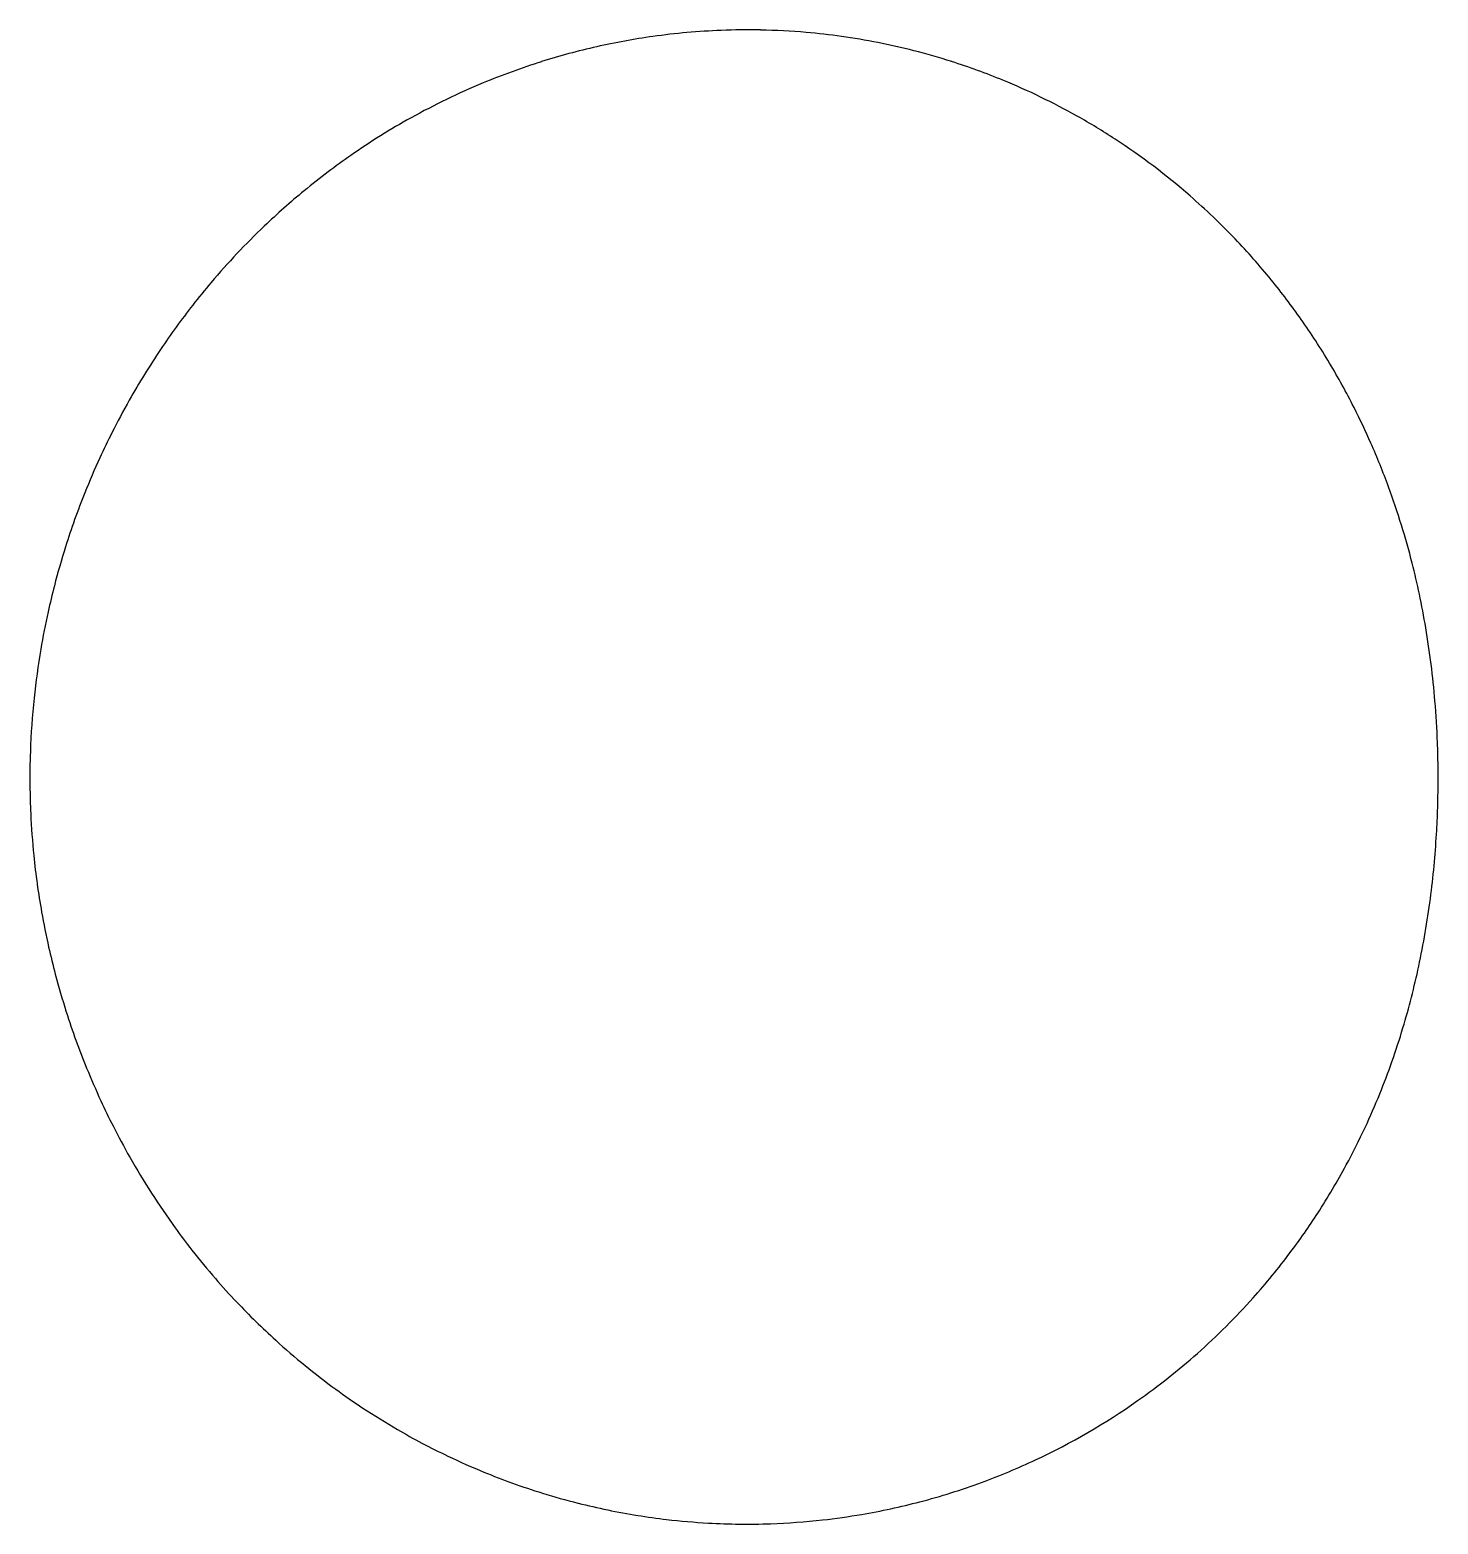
# Model space of a CAD drawing. Header units: metres. Extents: x -295 to 246, y -287 to 288.
import ezdxf

# ---------------------------------------------------------------- set-up
doc = ezdxf.new("R2010")
doc.units = ezdxf.units.M

msp = doc.modelspace()

# ---------------------------------------------------------------- linework, layer by layer
for centre, radius, start, end in [((-19.38, 25.35), 262.21, 452.22018, 457.9812), ((-19.49, 26.5), 261.06, 448.88543, 452.20733), ((-19.39, 29.35), 258.2, 444.99539, 448.89574), ((-19.05, 23.06), 264.52, 457.98441, 462.74331), ((-19.44, 27.94), 259.61, 441.99327, 445.01035), ((-19.44, 28.38), 259.17, 435.72022, 441.98054), ((-18.55, 20.88), 266.76, 462.74572, 467.46479), ((-19.08, 29.98), 257.54, 432.34159, 435.70879), ((-17.94, 19), 268.73, 467.46821, 472.56892), ((-19.04, 29.93), 257.57, 427.68399, 432.35406), ((-17.23, 17.34), 270.54, 472.57126, 479.08562), ((-19.45, 29.01), 258.57, 420.64506, 427.67715), ((-16.47, 15.87), 272.2, 479.07643, 481.95404), ((-19.78, 28.53), 259.16, 416.85598, 420.63395), ((-14, 12.06), 276.74, 481.96949, 484.79988), ((-20.51, 27.41), 260.5, 408.90958, 416.85612), ((-16.01, 15.03), 273.15, 484.80869, 487.0618), ((-13.4, 11.42), 277.6, 487.04387, 489.46239), ((-11.66, 9.44), 280.23, 489.47902, 493.6717), ((-22.3, 25.35), 263.22, 403.7024, 408.90991), ((-10.11, 7.88), 282.43, 493.6807, 499.72263), ((-24.04, 23.69), 265.63, 399.17389, 403.70231), ((-9.66, 7.37), 283.11, 499.70263, 501.9753), ((-26.53, 21.66), 268.84, 395.1155, 399.17364), ((-1.18, 0.83), 293.82, 501.99054, 506.08455), ((-29.19, 19.79), 272.1, 390.90122, 395.11642), ((-0.39, 0.24), 294.8, 506.07399, 510.53389), ((-33.66, 17.12), 277.3, 386.86511, 390.90035), ((-1.7, 0.9), 293.33, 510.52051, 513.28617), ((-37.08, 15.39), 281.13, 383.77889, 386.86353), ((1.05, -0.53), 296.44, 513.27776, 515.35384), ((-42.11, 13.17), 286.63, 380.16911, 383.78018), ((1.93, -0.82), 297.36, 515.37359, 518.19587), ((0.62, -0.22), 295.92, 518.21003, 522.46405), ((-48.86, 10.7), 293.82, 377.12163, 380.16829), ((-55.8, 8.56), 301.09, 374.24087, 377.12111), ((1.49, -0.43), 296.81, 522.47572, 525.49167), ((-63.16, 6.69), 308.68, 371.97481, 374.24045), ((-0.79, 0.22), 294.44, 525.50257, 527.49776), ((-71.6, 4.89), 317.31, 369.59711, 371.97747), ((-2.29, 0.45), 292.92, 527.47799, 530.343), ((-82.78, 2.99), 328.65, 367.12989, 369.59836), ((-0.75, 0.1), 294.5, 530.32708, 534.03162), ((-95.43, 1.41), 341.4, 364.75331, 367.12958), ((-0.69, 0.05), 294.57, 534.02252, 538.01115), ((-107.79, 0.39), 353.8, 362.14351, 364.75276), ((-113.98, 0.09), 360, 360.75453, 362.15325), ((-2.68, 0.03), 292.58, 537.99346, 540.57498), ((-156.79, 0.05), 402.8, 719.29177, 719.99294), ((-119.74, 0.2), 365.75, 359.96902, 360.72651), ((1.57, 0.02), 296.83, 540.56594, 542.6393), ((-103.09, -0.4), 349.1, 718.21545, 719.25718), ((-116.75, -0.15), 362.77, 716.6227, 718.24207), ((1.42, 0.11), 296.68, 542.65791, 545.76951), ((-105.22, -0.85), 351.21, 714.63532, 716.62657), ((0.6, 0.08), 295.87, 545.77969, 550.03446), ((-95.17, -1.81), 341.12, 712.50659, 714.63876), ((2.12, 0.43), 297.42, 550.04907, 552.68264), ((-86.01, -3.04), 331.88, 710.2335, 712.50935), ((-76.61, -4.66), 322.33, 707.89106, 710.23431), ((-1.31, -0.3), 293.91, 552.69169, 554.78561), ((-65.07, -7.13), 310.53, 705.63854, 707.89066), ((-1.8, -0.53), 293.38, 554.76629, 557.72219), ((-55.13, -9.68), 300.27, 703.31039, 705.63947), ((-0.45, -0.16), 294.78, 557.70967, 562.16992), ((-45.87, -12.46), 290.61, 700.61453, 703.30985), ((-37.99, -15.24), 282.25, 697.93969, 700.61572), ((-2.03, -0.89), 293.04, 562.15544, 564.82836), ((1.07, 0.49), 296.44, 564.81887, 566.89494), ((-34.26, -16.75), 278.22, 695.02413, 697.93997), ((1.87, 1.02), 297.39, 566.91473, 569.54858), ((-30.36, -18.54), 273.93, 691.65047, 695.02043), ((0.37, 0.23), 295.7, 569.56009, 572.682), ((-26.87, -20.4), 269.98, 687.08644, 691.64555), ((-8.83, -5.68), 284.76, 572.68039, 575.92227), ((-23.06, -22.87), 265.43, 683.08181, 687.08664), ((-9.53, -6.25), 283.86, 575.91262, 578.08074), ((-8.78, -5.54), 284.89, 578.09933, 580.94692), ((-21.31, -24.19), 263.24, 678.19474, 683.08315), ((-12.62, -8.81), 279.85, 580.95736, 583.45643), ((-19.88, -25.47), 261.32, 671.55712, 678.19412), ((-13.41, -9.66), 278.69, 583.43992, 587.75623), ((-14.62, -11.06), 276.84, 587.748, 593.91195), ((-19.45, -25.95), 260.68, 665.11764, 671.55638), ((-15.83, -12.62), 274.86, 593.92384, 596.56998), ((-19.39, -26.01), 260.59, 655.13153, 665.11496), ((-17.95, -15.96), 270.91, 596.55455, 599.85887), ((-17.08, -14.62), 272.5, 599.84258, 602.10106), ((-17.56, -15.34), 271.64, 602.11934, 604.48791), ((-19.15, -18.86), 267.78, 604.47107, 607.70951), ((-19.2, -26.3), 260.25, 650.17615, 655.12063), ((-18.2, -16.66), 270.18, 607.69891, 610.18387), ((-18.68, -17.78), 268.96, 610.2015, 612.8017), ((-19.69, -21.24), 265.36, 612.78696, 615.84415), ((-19.26, -26.21), 260.36, 644.70287, 650.18248), ((-18.86, -18.1), 268.6, 615.83703, 618.33654), ((-19.7, -21.78), 264.83, 618.35336, 620.88849), ((-19.66, -24.64), 261.98, 639.68211, 644.70084), ((-19.58, -21.58), 265.05, 620.87073, 623.29822), ((-19.59, -20.97), 265.65, 623.3148, 626.78981), ((-19.73, -23.23), 263.39, 626.79344, 631.99766), ((-19.61, -25.27), 261.34, 631.98645, 636.37514), ((-19.62, -24.66), 261.95, 636.36222, 639.67281)]:
    msp.add_arc(centre, radius, start, end)

doc.saveas('drawing.dxf')
